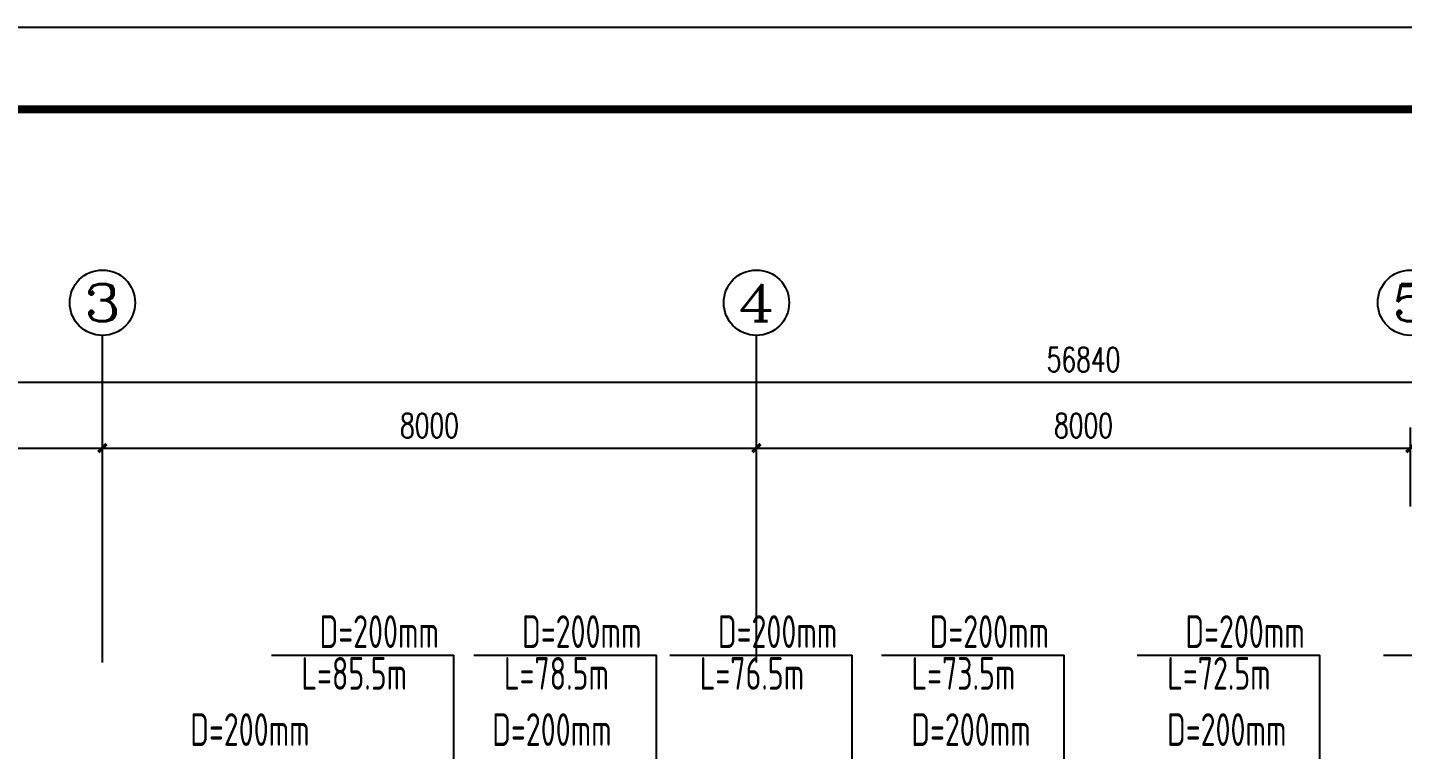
# Model space of a CAD drawing. Extents: x 2430460 to 2514560, y -608375 to -364775.
# Drawn here: x 2458565 to 2475385, y -373604 to -364775 of the extents above; entities that cross this region are included whole.
import ezdxf
from ezdxf.enums import TextEntityAlignment as Align

# ---------------------------------------------------------------- set-up
doc = ezdxf.new("R2010")
doc.units = 0
doc.header["$LTSCALE"] = 1000
doc.header["$MEASUREMENT"] = 0
for name, color, linetype in [('AXIS', 3, 'Continuous'), ('AXIS_TEXT', 7, 'Continuous'), ('PUB_DIM', 3, 'Continuous'), ('TK', 4, 'Continuous')]:
    doc.layers.add(name, color=color, linetype=linetype)
doc.styles.add('26#标准$0$TSSD_REIN', font='Tssdeng.shx', dxfattribs={"width": 0.7, "bigfont": 'tssdchn.shx'})
doc.styles.add('_TCH_AXIS', font='COMPLEX', dxfattribs={"bigfont": 'GBCBIG'})
doc.styles.add('_TCH_DIM_T3', font='SIMPLEX', dxfattribs={"width": 0.705882, "bigfont": 'GBCBIG'})
doc.styles.add('COMPLEX', font='COMPLEX')
doc.styles.add('HZTXT1', font='romans.shx', dxfattribs={"width": 0.7, "bigfont": 'GBHZFS.SHX'})
doc.styles.get("Standard").update_dxf_attribs({"font": 'gbenor.shx', "bigfont": 'gbcbig.shx'})
doc.dimstyles.new('_TCH_ARCH&&100', dxfattribs={"dimtxt": 297.5, "dimasz": 100, "dimexe": 250, "dimexo": 300, "dimgap": 126.25, "dimtad": 1, "dimdec": 0, "dimzin": 0, "dimdsep": 46, "dimtxsty": '_TCH_DIM_T3', "dimblk": 'ARCHTICK', "dimcen": 0.09, "dimclrt": 7, "dimazin": 2, "dimtfac": 1, "dimtdec": 0, "dimtix": 1, "dimtmove": 2, "dimatfit": 3, "dimfxl": 30, "dimtolj": 1, "dimtzin": 0, "dimarcsym": 0})

# ---------------------------------------------------------------- blocks, each defined once
blk = doc.blocks.new('_ArchTick')
at = {"color": 0, "linetype": 'ByBlock', "const_width": 0.4}
blk.add_lwpolyline([(-0.5, -0.5), (0.5, 0.5)], dxfattribs=at)
blk = doc.blocks.new('*D133')
at = {"layer": 'Defpoints', "color": 0, "transparency": 16777216}
for p in [(11621, 25057), (-45219, 24014), (11621, 24014)]:
    blk.add_point(p, dxfattribs=at)
at = {"layer": 'PUB_DIM', "color": 0, "lineweight": -2, "transparency": 16777216}
for p, q in [((-45219, 24314), (-45219, 25307)), ((11621, 24314), (11621, 25307)), ((-45219, 25057), (11621, 25057))]:
    blk.add_line(p, q, dxfattribs=at)
at = {"layer": 'PUB_DIM', "color": 0, "lineweight": -2, "transparency": 16777216, "xscale": 100, "yscale": 100, "zscale": 100, "rotation": 180}
blk.add_blockref('_ArchTick', (-45219, 25057), dxfattribs=at)
at = {"layer": 'PUB_DIM', "color": 0, "lineweight": -2, "transparency": 16777216, "xscale": 100, "yscale": 100, "zscale": 100}
blk.add_blockref('_ArchTick', (11621, 25057), dxfattribs=at)
at = {"layer": 'PUB_DIM', "color": 7, "transparency": 16777216, "insert": (-16799, 25332), "char_height": 297.5, "attachment_point": 5, "style": '_TCH_DIM_T3'}
blk.add_mtext('\\A1;56840', dxfattribs=at)
blk = doc.blocks.new('*D136')
at = {"layer": 'Defpoints', "color": 0, "transparency": 16777216}
for p in [(-28799, 24250), (-36799, 23233), (-28799, 23233)]:
    blk.add_point(p, dxfattribs=at)
at = {"layer": 'PUB_DIM', "color": 0, "lineweight": -2, "transparency": 16777216}
for p, q in [((-36799, 23533), (-36799, 24500)), ((-28799, 23533), (-28799, 24500)), ((-36799, 24250), (-28799, 24250))]:
    blk.add_line(p, q, dxfattribs=at)
at = {"layer": 'PUB_DIM', "color": 0, "lineweight": -2, "transparency": 16777216, "xscale": 100, "yscale": 100, "zscale": 100, "rotation": 180}
blk.add_blockref('_ArchTick', (-36799, 24250), dxfattribs=at)
at = {"layer": 'PUB_DIM', "color": 0, "lineweight": -2, "transparency": 16777216, "xscale": 100, "yscale": 100, "zscale": 100}
blk.add_blockref('_ArchTick', (-28799, 24250), dxfattribs=at)
at = {"layer": 'PUB_DIM', "color": 7, "transparency": 16777216, "insert": (-32799, 24525), "char_height": 297.5, "attachment_point": 5, "style": '_TCH_DIM_T3'}
blk.add_mtext('\\A1;8000', dxfattribs=at)
blk = doc.blocks.new('*D137')
at = {"layer": 'Defpoints', "color": 0, "transparency": 16777216}
for p in [(-20799, 24250), (-28799, 23233), (-20799, 23233)]:
    blk.add_point(p, dxfattribs=at)
at = {"layer": 'PUB_DIM', "color": 0, "lineweight": -2, "transparency": 16777216}
for p, q in [((-28799, 23533), (-28799, 24500)), ((-20799, 23533), (-20799, 24500)), ((-28799, 24250), (-20799, 24250))]:
    blk.add_line(p, q, dxfattribs=at)
at = {"layer": 'PUB_DIM', "color": 0, "lineweight": -2, "transparency": 16777216, "xscale": 100, "yscale": 100, "zscale": 100, "rotation": 180}
blk.add_blockref('_ArchTick', (-28799, 24250), dxfattribs=at)
at = {"layer": 'PUB_DIM', "color": 0, "lineweight": -2, "transparency": 16777216, "xscale": 100, "yscale": 100, "zscale": 100}
blk.add_blockref('_ArchTick', (-20799, 24250), dxfattribs=at)
at = {"layer": 'PUB_DIM', "color": 7, "transparency": 16777216, "insert": (-24799, 24525), "char_height": 297.5, "attachment_point": 5, "style": '_TCH_DIM_T3'}
blk.add_mtext('\\A1;8000', dxfattribs=at)
blk = doc.blocks.new('*D138')
at = {"layer": 'Defpoints', "color": 0, "transparency": 16777216}
for p in [(-12799, 24250), (-20799, 23233), (-12799, 23233)]:
    blk.add_point(p, dxfattribs=at)
at = {"layer": 'PUB_DIM', "color": 0, "lineweight": -2, "transparency": 16777216}
for p, q in [((-20799, 23533), (-20799, 24500)), ((-12799, 23533), (-12799, 24500)), ((-20799, 24250), (-12799, 24250))]:
    blk.add_line(p, q, dxfattribs=at)
at = {"layer": 'PUB_DIM', "color": 0, "lineweight": -2, "transparency": 16777216, "xscale": 100, "yscale": 100, "zscale": 100, "rotation": 180}
blk.add_blockref('_ArchTick', (-20799, 24250), dxfattribs=at)
at = {"layer": 'PUB_DIM', "color": 0, "lineweight": -2, "transparency": 16777216, "xscale": 100, "yscale": 100, "zscale": 100}
blk.add_blockref('_ArchTick', (-12799, 24250), dxfattribs=at)
at = {"layer": 'PUB_DIM', "color": 7, "transparency": 16777216, "insert": (-16799, 24525), "char_height": 297.5, "attachment_point": 5, "style": '_TCH_DIM_T3'}
blk.add_mtext('\\A1;8000', dxfattribs=at)
blk = doc.blocks.new('*D244')
at = {"layer": 'Defpoints', "color": 0, "transparency": 16777216}
for p in [(11621, 25057), (-45219, 24014), (11621, 24014)]:
    blk.add_point(p, dxfattribs=at)
at = {"layer": 'PUB_DIM', "color": 0, "lineweight": -2, "transparency": 16777216}
for p, q in [((-45219, 24314), (-45219, 25307)), ((11621, 24314), (11621, 25307)), ((-45219, 25057), (11621, 25057))]:
    blk.add_line(p, q, dxfattribs=at)
at = {"layer": 'PUB_DIM', "color": 0, "lineweight": -2, "transparency": 16777216, "xscale": 100, "yscale": 100, "zscale": 100, "rotation": 180}
blk.add_blockref('_ArchTick', (-45219, 25057), dxfattribs=at)
at = {"layer": 'PUB_DIM', "color": 0, "lineweight": -2, "transparency": 16777216, "xscale": 100, "yscale": 100, "zscale": 100}
blk.add_blockref('_ArchTick', (11621, 25057), dxfattribs=at)
at = {"layer": 'PUB_DIM', "color": 7, "transparency": 16777216, "insert": (-16799, 25332), "char_height": 297.5, "attachment_point": 5, "style": '_TCH_DIM_T3'}
blk.add_mtext('\\A1;56840', dxfattribs=at)
blk = doc.blocks.new('*D247')
at = {"layer": 'Defpoints', "color": 0, "transparency": 16777216}
for p in [(-28799, 24250), (-36799, 23233), (-28799, 23233)]:
    blk.add_point(p, dxfattribs=at)
at = {"layer": 'PUB_DIM', "color": 0, "lineweight": -2, "transparency": 16777216}
for p, q in [((-36799, 23533), (-36799, 24500)), ((-28799, 23533), (-28799, 24500)), ((-36799, 24250), (-28799, 24250))]:
    blk.add_line(p, q, dxfattribs=at)
at = {"layer": 'PUB_DIM', "color": 0, "lineweight": -2, "transparency": 16777216, "xscale": 100, "yscale": 100, "zscale": 100, "rotation": 180}
blk.add_blockref('_ArchTick', (-36799, 24250), dxfattribs=at)
at = {"layer": 'PUB_DIM', "color": 0, "lineweight": -2, "transparency": 16777216, "xscale": 100, "yscale": 100, "zscale": 100}
blk.add_blockref('_ArchTick', (-28799, 24250), dxfattribs=at)
at = {"layer": 'PUB_DIM', "color": 7, "transparency": 16777216, "insert": (-32799, 24525), "char_height": 297.5, "attachment_point": 5, "style": '_TCH_DIM_T3'}
blk.add_mtext('\\A1;8000', dxfattribs=at)
blk = doc.blocks.new('*D248')
at = {"layer": 'Defpoints', "color": 0, "transparency": 16777216}
for p in [(-20799, 24250), (-28799, 23233), (-20799, 23233)]:
    blk.add_point(p, dxfattribs=at)
at = {"layer": 'PUB_DIM', "color": 0, "lineweight": -2, "transparency": 16777216}
for p, q in [((-28799, 23533), (-28799, 24500)), ((-20799, 23533), (-20799, 24500)), ((-28799, 24250), (-20799, 24250))]:
    blk.add_line(p, q, dxfattribs=at)
at = {"layer": 'PUB_DIM', "color": 0, "lineweight": -2, "transparency": 16777216, "xscale": 100, "yscale": 100, "zscale": 100, "rotation": 180}
blk.add_blockref('_ArchTick', (-28799, 24250), dxfattribs=at)
at = {"layer": 'PUB_DIM', "color": 0, "lineweight": -2, "transparency": 16777216, "xscale": 100, "yscale": 100, "zscale": 100}
blk.add_blockref('_ArchTick', (-20799, 24250), dxfattribs=at)
at = {"layer": 'PUB_DIM', "color": 7, "transparency": 16777216, "insert": (-24799, 24525), "char_height": 297.5, "attachment_point": 5, "style": '_TCH_DIM_T3'}
blk.add_mtext('\\A1;8000', dxfattribs=at)
blk = doc.blocks.new('*D249')
at = {"layer": 'Defpoints', "color": 0, "transparency": 16777216}
for p in [(-12799, 24250), (-20799, 23233), (-12799, 23233)]:
    blk.add_point(p, dxfattribs=at)
at = {"layer": 'PUB_DIM', "color": 0, "lineweight": -2, "transparency": 16777216}
for p, q in [((-20799, 23533), (-20799, 24500)), ((-12799, 23533), (-12799, 24500)), ((-20799, 24250), (-12799, 24250))]:
    blk.add_line(p, q, dxfattribs=at)
at = {"layer": 'PUB_DIM', "color": 0, "lineweight": -2, "transparency": 16777216, "xscale": 100, "yscale": 100, "zscale": 100, "rotation": 180}
blk.add_blockref('_ArchTick', (-20799, 24250), dxfattribs=at)
at = {"layer": 'PUB_DIM', "color": 0, "lineweight": -2, "transparency": 16777216, "xscale": 100, "yscale": 100, "zscale": 100}
blk.add_blockref('_ArchTick', (-12799, 24250), dxfattribs=at)
at = {"layer": 'PUB_DIM', "color": 7, "transparency": 16777216, "insert": (-16799, 24525), "char_height": 297.5, "attachment_point": 5, "style": '_TCH_DIM_T3'}
blk.add_mtext('\\A1;8000', dxfattribs=at)
blk = doc.blocks.new('*D355')
at = {"layer": 'Defpoints', "color": 0, "transparency": 16777216}
for p in [(11621, 25057), (-45219, 24014), (11621, 24014)]:
    blk.add_point(p, dxfattribs=at)
at = {"layer": 'PUB_DIM', "color": 0, "lineweight": -2, "transparency": 16777216}
for p, q in [((-45219, 24314), (-45219, 25307)), ((11621, 24314), (11621, 25307)), ((-45219, 25057), (11621, 25057))]:
    blk.add_line(p, q, dxfattribs=at)
at = {"layer": 'PUB_DIM', "color": 0, "lineweight": -2, "transparency": 16777216, "xscale": 100, "yscale": 100, "zscale": 100, "rotation": 180}
blk.add_blockref('_ArchTick', (-45219, 25057), dxfattribs=at)
at = {"layer": 'PUB_DIM', "color": 0, "lineweight": -2, "transparency": 16777216, "xscale": 100, "yscale": 100, "zscale": 100}
blk.add_blockref('_ArchTick', (11621, 25057), dxfattribs=at)
at = {"layer": 'PUB_DIM', "color": 7, "transparency": 16777216, "insert": (-16799, 25332), "char_height": 297.5, "attachment_point": 5, "style": '_TCH_DIM_T3'}
blk.add_mtext('\\A1;56840', dxfattribs=at)
blk = doc.blocks.new('*D358')
at = {"layer": 'Defpoints', "color": 0, "transparency": 16777216}
for p in [(-28799, 24250), (-36799, 23233), (-28799, 23233)]:
    blk.add_point(p, dxfattribs=at)
at = {"layer": 'PUB_DIM', "color": 0, "lineweight": -2, "transparency": 16777216}
for p, q in [((-36799, 23533), (-36799, 24500)), ((-28799, 23533), (-28799, 24500)), ((-36799, 24250), (-28799, 24250))]:
    blk.add_line(p, q, dxfattribs=at)
at = {"layer": 'PUB_DIM', "color": 0, "lineweight": -2, "transparency": 16777216, "xscale": 100, "yscale": 100, "zscale": 100, "rotation": 180}
blk.add_blockref('_ArchTick', (-36799, 24250), dxfattribs=at)
at = {"layer": 'PUB_DIM', "color": 0, "lineweight": -2, "transparency": 16777216, "xscale": 100, "yscale": 100, "zscale": 100}
blk.add_blockref('_ArchTick', (-28799, 24250), dxfattribs=at)
at = {"layer": 'PUB_DIM', "color": 7, "transparency": 16777216, "insert": (-32799, 24525), "char_height": 297.5, "attachment_point": 5, "style": '_TCH_DIM_T3'}
blk.add_mtext('\\A1;8000', dxfattribs=at)
blk = doc.blocks.new('*D359')
at = {"layer": 'Defpoints', "color": 0, "transparency": 16777216}
for p in [(-20799, 24250), (-28799, 23233), (-20799, 23233)]:
    blk.add_point(p, dxfattribs=at)
at = {"layer": 'PUB_DIM', "color": 0, "lineweight": -2, "transparency": 16777216}
for p, q in [((-28799, 23533), (-28799, 24500)), ((-20799, 23533), (-20799, 24500)), ((-28799, 24250), (-20799, 24250))]:
    blk.add_line(p, q, dxfattribs=at)
at = {"layer": 'PUB_DIM', "color": 0, "lineweight": -2, "transparency": 16777216, "xscale": 100, "yscale": 100, "zscale": 100, "rotation": 180}
blk.add_blockref('_ArchTick', (-28799, 24250), dxfattribs=at)
at = {"layer": 'PUB_DIM', "color": 0, "lineweight": -2, "transparency": 16777216, "xscale": 100, "yscale": 100, "zscale": 100}
blk.add_blockref('_ArchTick', (-20799, 24250), dxfattribs=at)
at = {"layer": 'PUB_DIM', "color": 7, "transparency": 16777216, "insert": (-24799, 24525), "char_height": 297.5, "attachment_point": 5, "style": '_TCH_DIM_T3'}
blk.add_mtext('\\A1;8000', dxfattribs=at)
blk = doc.blocks.new('*D360')
at = {"layer": 'Defpoints', "color": 0, "transparency": 16777216}
for p in [(-12799, 24250), (-20799, 23233), (-12799, 23233)]:
    blk.add_point(p, dxfattribs=at)
at = {"layer": 'PUB_DIM', "color": 0, "lineweight": -2, "transparency": 16777216}
for p, q in [((-20799, 23533), (-20799, 24500)), ((-12799, 23533), (-12799, 24500)), ((-20799, 24250), (-12799, 24250))]:
    blk.add_line(p, q, dxfattribs=at)
at = {"layer": 'PUB_DIM', "color": 0, "lineweight": -2, "transparency": 16777216, "xscale": 100, "yscale": 100, "zscale": 100, "rotation": 180}
blk.add_blockref('_ArchTick', (-20799, 24250), dxfattribs=at)
at = {"layer": 'PUB_DIM', "color": 0, "lineweight": -2, "transparency": 16777216, "xscale": 100, "yscale": 100, "zscale": 100}
blk.add_blockref('_ArchTick', (-12799, 24250), dxfattribs=at)
at = {"layer": 'PUB_DIM', "color": 7, "transparency": 16777216, "insert": (-16799, 24525), "char_height": 297.5, "attachment_point": 5, "style": '_TCH_DIM_T3'}
blk.add_mtext('\\A1;8000', dxfattribs=at)
blk = doc.blocks.new('_AXISO')
blk.add_circle((0, 0), 0.5)
at = {"layer": 'AXIS_TEXT', "style": 'COMPLEX', "width": 1.041667}
blk.add_attdef('A', text='', height=0.56, dxfattribs=at).set_placement((-0.25, -0.28), (0.25, -0.28), align=Align.FIT)
blk = doc.blocks.new('*D392')
at = {"layer": 'Defpoints', "color": 0, "transparency": 16777216}
for p in [(11621, 25057), (-45219, 24014), (11621, 24014)]:
    blk.add_point(p, dxfattribs=at)
at = {"layer": 'PUB_DIM', "color": 0, "lineweight": -2, "transparency": 16777216}
for p, q in [((-45219, 24314), (-45219, 25307)), ((11621, 24314), (11621, 25307)), ((-45219, 25057), (11621, 25057))]:
    blk.add_line(p, q, dxfattribs=at)
at = {"layer": 'PUB_DIM', "color": 0, "lineweight": -2, "transparency": 16777216, "xscale": 100, "yscale": 100, "zscale": 100, "rotation": 180}
blk.add_blockref('_ArchTick', (-45219, 25057), dxfattribs=at)
at = {"layer": 'PUB_DIM', "color": 0, "lineweight": -2, "transparency": 16777216, "xscale": 100, "yscale": 100, "zscale": 100}
blk.add_blockref('_ArchTick', (11621, 25057), dxfattribs=at)
at = {"layer": 'PUB_DIM', "color": 7, "transparency": 16777216, "insert": (-16799, 25332), "char_height": 297.5, "attachment_point": 5, "style": '_TCH_DIM_T3'}
blk.add_mtext('\\A1;56840', dxfattribs=at)
blk = doc.blocks.new('*D395')
at = {"layer": 'Defpoints', "color": 0, "transparency": 16777216}
for p in [(-28799, 24250), (-36799, 23233), (-28799, 23233)]:
    blk.add_point(p, dxfattribs=at)
at = {"layer": 'PUB_DIM', "color": 0, "lineweight": -2, "transparency": 16777216}
for p, q in [((-36799, 23533), (-36799, 24500)), ((-28799, 23533), (-28799, 24500)), ((-36799, 24250), (-28799, 24250))]:
    blk.add_line(p, q, dxfattribs=at)
at = {"layer": 'PUB_DIM', "color": 0, "lineweight": -2, "transparency": 16777216, "xscale": 100, "yscale": 100, "zscale": 100, "rotation": 180}
blk.add_blockref('_ArchTick', (-36799, 24250), dxfattribs=at)
at = {"layer": 'PUB_DIM', "color": 0, "lineweight": -2, "transparency": 16777216, "xscale": 100, "yscale": 100, "zscale": 100}
blk.add_blockref('_ArchTick', (-28799, 24250), dxfattribs=at)
at = {"layer": 'PUB_DIM', "color": 7, "transparency": 16777216, "insert": (-32799, 24525), "char_height": 297.5, "attachment_point": 5, "style": '_TCH_DIM_T3'}
blk.add_mtext('\\A1;8000', dxfattribs=at)
blk = doc.blocks.new('*D396')
at = {"layer": 'Defpoints', "color": 0, "transparency": 16777216}
for p in [(-20799, 24250), (-28799, 23233), (-20799, 23233)]:
    blk.add_point(p, dxfattribs=at)
at = {"layer": 'PUB_DIM', "color": 0, "lineweight": -2, "transparency": 16777216}
for p, q in [((-28799, 23533), (-28799, 24500)), ((-20799, 23533), (-20799, 24500)), ((-28799, 24250), (-20799, 24250))]:
    blk.add_line(p, q, dxfattribs=at)
at = {"layer": 'PUB_DIM', "color": 0, "lineweight": -2, "transparency": 16777216, "xscale": 100, "yscale": 100, "zscale": 100, "rotation": 180}
blk.add_blockref('_ArchTick', (-28799, 24250), dxfattribs=at)
at = {"layer": 'PUB_DIM', "color": 0, "lineweight": -2, "transparency": 16777216, "xscale": 100, "yscale": 100, "zscale": 100}
blk.add_blockref('_ArchTick', (-20799, 24250), dxfattribs=at)
at = {"layer": 'PUB_DIM', "color": 7, "transparency": 16777216, "insert": (-24799, 24525), "char_height": 297.5, "attachment_point": 5, "style": '_TCH_DIM_T3'}
blk.add_mtext('\\A1;8000', dxfattribs=at)
blk = doc.blocks.new('*D397')
at = {"layer": 'Defpoints', "color": 0, "transparency": 16777216}
for p in [(-12799, 24250), (-20799, 23233), (-12799, 23233)]:
    blk.add_point(p, dxfattribs=at)
at = {"layer": 'PUB_DIM', "color": 0, "lineweight": -2, "transparency": 16777216}
for p, q in [((-20799, 23533), (-20799, 24500)), ((-12799, 23533), (-12799, 24500)), ((-20799, 24250), (-12799, 24250))]:
    blk.add_line(p, q, dxfattribs=at)
at = {"layer": 'PUB_DIM', "color": 0, "lineweight": -2, "transparency": 16777216, "xscale": 100, "yscale": 100, "zscale": 100, "rotation": 180}
blk.add_blockref('_ArchTick', (-20799, 24250), dxfattribs=at)
at = {"layer": 'PUB_DIM', "color": 0, "lineweight": -2, "transparency": 16777216, "xscale": 100, "yscale": 100, "zscale": 100}
blk.add_blockref('_ArchTick', (-12799, 24250), dxfattribs=at)
at = {"layer": 'PUB_DIM', "color": 7, "transparency": 16777216, "insert": (-16799, 24525), "char_height": 297.5, "attachment_point": 5, "style": '_TCH_DIM_T3'}
blk.add_mtext('\\A1;8000', dxfattribs=at)
blk = doc.blocks.new('*U544')
at = {"color": 3}
blk.add_lwpolyline([(-84100, 0), (0, 0), (0, 59400), (-84100, 59400)], close=True, dxfattribs=at)
at = {"color": 3, "const_width": 100}
blk.add_lwpolyline([(-81600, 1000), (-1000, 1000), (-1000, 58400), (-81600, 58400)], close=True, dxfattribs=at)
at = {"layer": 'TK', "color": 4, "style": 'HZTXT1'}
for tag, height, width, p in [('项目负责1', 400, 0.6, (-4500, 19196)), ('项目负责2', 400, 0.6, (-4500, 18296)), ('专责', 400, 0.6, (-4500, 17396)), ('审定', 400, 0.6, (-4500, 16496)), ('审核', 400, 0.6, (-4500, 15596)), ('校对', 400, 0.6, (-4500, 14696)), ('设计', 400, 0.6, (-4500, 13796)), ('绘图', 400, 0.6, (-4500, 12896)), ('建设单位', 450, 0.6, (-4500, 11050)), ('工号', 400, 0.5, (-5501, 3507)), ('版次', 400, 0.7, (-2138, 3498)), ('阶段', 400, 0.7, (-2138, 2498)), ('比例', 400, 0.7, (-5491, 1513)), ('日期', 400, 0.7, (-2138, 1498))]:
    blk.add_attdef(tag, text='', height=height, dxfattribs=dict(at, width=width)).set_placement(p, align=Align.MIDDLE)
at = {"layer": 'TK', "color": 1, "lineweight": -3, "style": 'HZTXT1', "width": 0.6}
blk.add_attdef('工程名称', text='', height=450, dxfattribs=at).set_placement((-4500, 9050), align=Align.MIDDLE)
at = {"layer": 'TK', "color": 4, "lineweight": -3, "style": 'HZTXT1', "width": 0.6}
blk.add_attdef('子项名称', text='', height=450, dxfattribs=at).set_placement((-4500, 7050), align=Align.MIDDLE)
at = {"layer": 'TK', "color": 1, "lineweight": -3, "width": 0.6, "flags": 104}
blk.add_attdef('图名', text='', height=400, dxfattribs=at).set_placement((-4558, 4958), align=Align.MIDDLE_CENTER)
at = {"layer": 'TK', "color": 1, "style": 'HZTXT1', "width": 0.7}
blk.add_attdef('图号', text='', height=400, dxfattribs=at).set_placement((-5491, 2513), align=Align.MIDDLE)
blk = doc.blocks.new('A$C7281566F')
at = {"layer": 'AXIS'}
for p, q in [((-28799.5, 21626.7), (-28799.5, 25626.7)), ((-20799.5, 21626.7), (-20799.5, 25626.7))]:
    blk.add_line(p, q, dxfattribs=at)
ref = blk.add_blockref('_AXISO', (-28799.5, 26026.7), dxfattribs=dict(at, xscale=800, yscale=800, zscale=800))
ref.add_attrib('A', '3', dxfattribs={"layer": 'AXIS_TEXT', "height": 452.5, "style": '_TCH_AXIS', "width": 1.5}).set_placement((-29025.7, 25800.4), (-28573.2, 25800.4), align=Align.FIT)
ref = blk.add_blockref('_AXISO', (-20799.5, 26026.7), dxfattribs=dict(at, xscale=800, yscale=800, zscale=800))
ref.add_attrib('A', '4', dxfattribs={"layer": 'AXIS_TEXT', "height": 452.5, "style": '_TCH_AXIS', "width": 1.3125}).set_placement((-21025.7, 25800.4), (-20573.2, 25800.4), align=Align.FIT)
ref = blk.add_blockref('_AXISO', (-12799.5, 26026.7), dxfattribs=dict(at, xscale=800, yscale=800, zscale=800))
ref.add_attrib('A', '5', dxfattribs={"layer": 'AXIS_TEXT', "height": 452.5, "style": '_TCH_AXIS', "width": 1.5}).set_placement((-13025.7, 25800.4), (-12573.2, 25800.4), align=Align.FIT)
at = {"layer": 'PUB_DIM'}
for p1, p2, distance, picture, middle in [((-45219.5, 24014.1), (11620.5, 24014.1), 1042.6, '*D133', (-16799.5, 25331.7)), ((-45219.5, 24014.1), (11620.5, 24014.1), 1042.6, '*D244', (-16799.5, 25331.7)), ((-45219.5, 24014.1), (11620.5, 24014.1), 1042.6, '*D355', (-16799.5, 25331.7)), ((-45219.5, 24014.1), (11620.5, 24014.1), 1042.6, '*D392', (-16799.5, 25331.7)), ((-36799.5, 23232.8), (-28799.5, 23232.8), 1017, '*D136', (-32799.5, 24524.8)), ((-36799.5, 23232.8), (-28799.5, 23232.8), 1017, '*D247', (-32799.5, 24524.8)), ((-36799.5, 23232.8), (-28799.5, 23232.8), 1017, '*D358', (-32799.5, 24524.8)), ((-36799.5, 23232.8), (-28799.5, 23232.8), 1017, '*D395', (-32799.5, 24524.8)), ((-28799.5, 23232.8), (-20799.5, 23232.8), 1017, '*D137', (-24799.5, 24524.8)), ((-28799.5, 23232.8), (-20799.5, 23232.8), 1017, '*D248', (-24799.5, 24524.8)), ((-28799.5, 23232.8), (-20799.5, 23232.8), 1017, '*D359', (-24799.5, 24524.8)), ((-28799.5, 23232.8), (-20799.5, 23232.8), 1017, '*D396', (-24799.5, 24524.8)), ((-20799.5, 23232.8), (-12799.5, 23232.8), 1017, '*D138', (-16799.5, 24524.8)), ((-20799.5, 23232.8), (-12799.5, 23232.8), 1017, '*D249', (-16799.5, 24524.8)), ((-20799.5, 23232.8), (-12799.5, 23232.8), 1017, '*D360', (-16799.5, 24524.8)), ((-20799.5, 23232.8), (-12799.5, 23232.8), 1017, '*D397', (-16799.5, 24524.8))]:
    dim = blk.add_aligned_dim(p1=p1, p2=p2, distance=distance, dimstyle='_TCH_ARCH&&100', dxfattribs=at)
    dim.commit()
    dim.dimension.update_dxf_attribs({"geometry": picture, "text_midpoint": middle})

msp = doc.modelspace()

# ---------------------------------------------------------------- linework, layer by layer
for p, q in [((2461548.8, -372449.6), (2463782.1, -372449.6)), ((2463782.1, -377722.8), (2463782.1, -372449.6)), ((2464025.6, -372449.6), (2466259, -372449.6)), ((2466259, -377722.8), (2466259, -372449.6)), ((2466421.5, -372449.6), (2468654.8, -372449.6)), ((2468654.8, -377722.8), (2468654.8, -372449.6)), ((2469011.1, -372449.6), (2471244.4, -372449.6)), ((2471244.4, -377722.8), (2471244.4, -372449.6)), ((2472139.3, -372449.6), (2474372.7, -372449.6)), ((2474372.7, -377722.8), (2474372.7, -372449.6)), ((2475151.9, -372449.6), (2477385.2, -372449.6))]:
    msp.add_line(p, q)

# ---------------------------------------------------------------- block references
for name, p in [('*U544', (2514560.4, -424174.9)), ('A$C7281566F', (2488281.5, -394167.1))]:
    msp.add_blockref(name, p)

# ---------------------------------------------------------------- texts
at = {"char_height": 400, "width": 1509.222, "style": '26#标准$0$TSSD_REIN'}
for s, insert, attachment_point in [('D=200mm', (2463599.5, -372362.3), 9), ('D=200mm', (2466076.4, -372362.3), 9), ('D=200mm', (2468472.2, -372362.3), 9), ('D=200mm', (2471061.8, -372362.3), 9), ('D=200mm', (2474190.1, -372362.3), 9), ('L=85.5m', (2461915.1, -372873.4), 7), ('L=78.5m', (2464391.9, -372873.4), 7), ('L=76.5m', (2466787.7, -372873.4), 7), ('L=73.5m', (2469377.3, -372873.4), 7), ('L=72.5m', (2472505.6, -372873.4), 7), ('D=200mm', (2462017.3, -373560.3), 9), ('D=200mm', (2465711.4, -373560.3), 9), ('D=200mm', (2470837.6, -373560.3), 9), ('D=200mm', (2473965.8, -373560.3), 9)]:
    msp.add_mtext(s, dxfattribs=dict(at, insert=insert, attachment_point=attachment_point))

doc.saveas('drawing.dxf')
